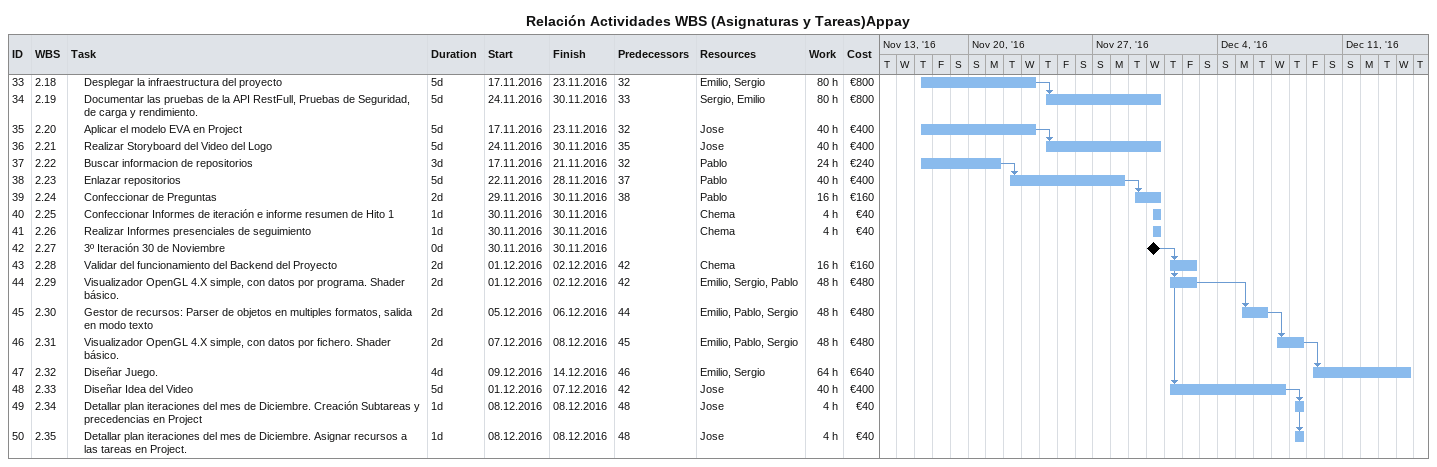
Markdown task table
Relación Actividades WBS (Asignaturas y Tareas)Appay

| ID | WBS | Task | Duration | Start | Finish | Predecessors | Resources | Work (h) | Cost (€) |
|---|---|---|---|---|---|---|---|---|---|
| 33 | 2.18 | Desplegar la infraestructura del proyecto | 5d | 2016-11-17 | 2016-11-23 | 32 | Emilio, Sergio | 80 | 800 |
| 34 | 2.19 | Documentar las pruebas de la API RestFull, Pruebas de Seguridad, de carga y rendimiento. | 5d | 2016-11-24 | 2016-11-30 | 33 | Sergio, Emilio | 80 | 800 |
| 35 | 2.20 | Aplicar el modelo EVA en Project | 5d | 2016-11-17 | 2016-11-23 | 32 | Jose | 40 | 400 |
| 36 | 2.21 | Realizar Storyboard del Video del Logo | 5d | 2016-11-24 | 2016-11-30 | 35 | Jose | 40 | 400 |
| 37 | 2.22 | Buscar informacion de repositorios | 3d | 2016-11-17 | 2016-11-21 | 32 | Pablo | 24 | 240 |
| 38 | 2.23 | Enlazar repositorios | 5d | 2016-11-22 | 2016-11-28 | 37 | Pablo | 40 | 400 |
| 39 | 2.24 | Confeccionar de Preguntas | 2d | 2016-11-29 | 2016-11-30 | 38 | Pablo | 16 | 160 |
| 40 | 2.25 | Confeccionar Informes de iteración e informe resumen de Hito 1 | 1d | 2016-11-30 | 2016-11-30 |  | Chema | 4 | 40 |
| 41 | 2.26 | Realizar Informes presenciales de seguimiento | 1d | 2016-11-30 | 2016-11-30 |  | Chema | 4 | 40 |
| 42 | 2.27 | 3º Iteración 30 de Noviembre | 0d | 2016-11-30 | 2016-11-30 |  |  |  |  |
| 43 | 2.28 | Validar del funcionamiento del Backend del Proyecto | 2d | 2016-12-01 | 2016-12-02 | 42 | Chema | 16 | 160 |
| 44 | 2.29 | Visualizador OpenGL 4.X simple, con datos por programa. Shader básico. | 2d | 2016-12-01 | 2016-12-02 | 42 | Emilio, Sergio, Pablo | 48 | 480 |
| 45 | 2.30 | Gestor de recursos: Parser de objetos en multiples formatos, salida en modo texto | 2d | 2016-12-05 | 2016-12-06 | 44 | Emilio, Pablo, Sergio | 48 | 480 |
| 46 | 2.31 | Visualizador OpenGL 4.X simple, con datos por fichero. Shader básico. | 2d | 2016-12-07 | 2016-12-08 | 45 | Emilio, Pablo, Sergio | 48 | 480 |
| 47 | 2.32 | Diseñar Juego. | 4d | 2016-12-09 | 2016-12-14 | 46 | Emilio, Sergio | 64 | 640 |
| 48 | 2.33 | Diseñar Idea del Video | 5d | 2016-12-01 | 2016-12-07 | 42 | Jose | 40 | 400 |
| 49 | 2.34 | Detallar plan iteraciones del mes de Diciembre. Creación Subtareas y precedencias en Project | 1d | 2016-12-08 | 2016-12-08 | 48 | Jose | 4 | 40 |
| 50 | 2.35 | Detallar plan iteraciones del mes de Diciembre. Asignar recursos a las tareas en Project. | 1d | 2016-12-08 | 2016-12-08 | 48 | Jose | 4 | 40 |
